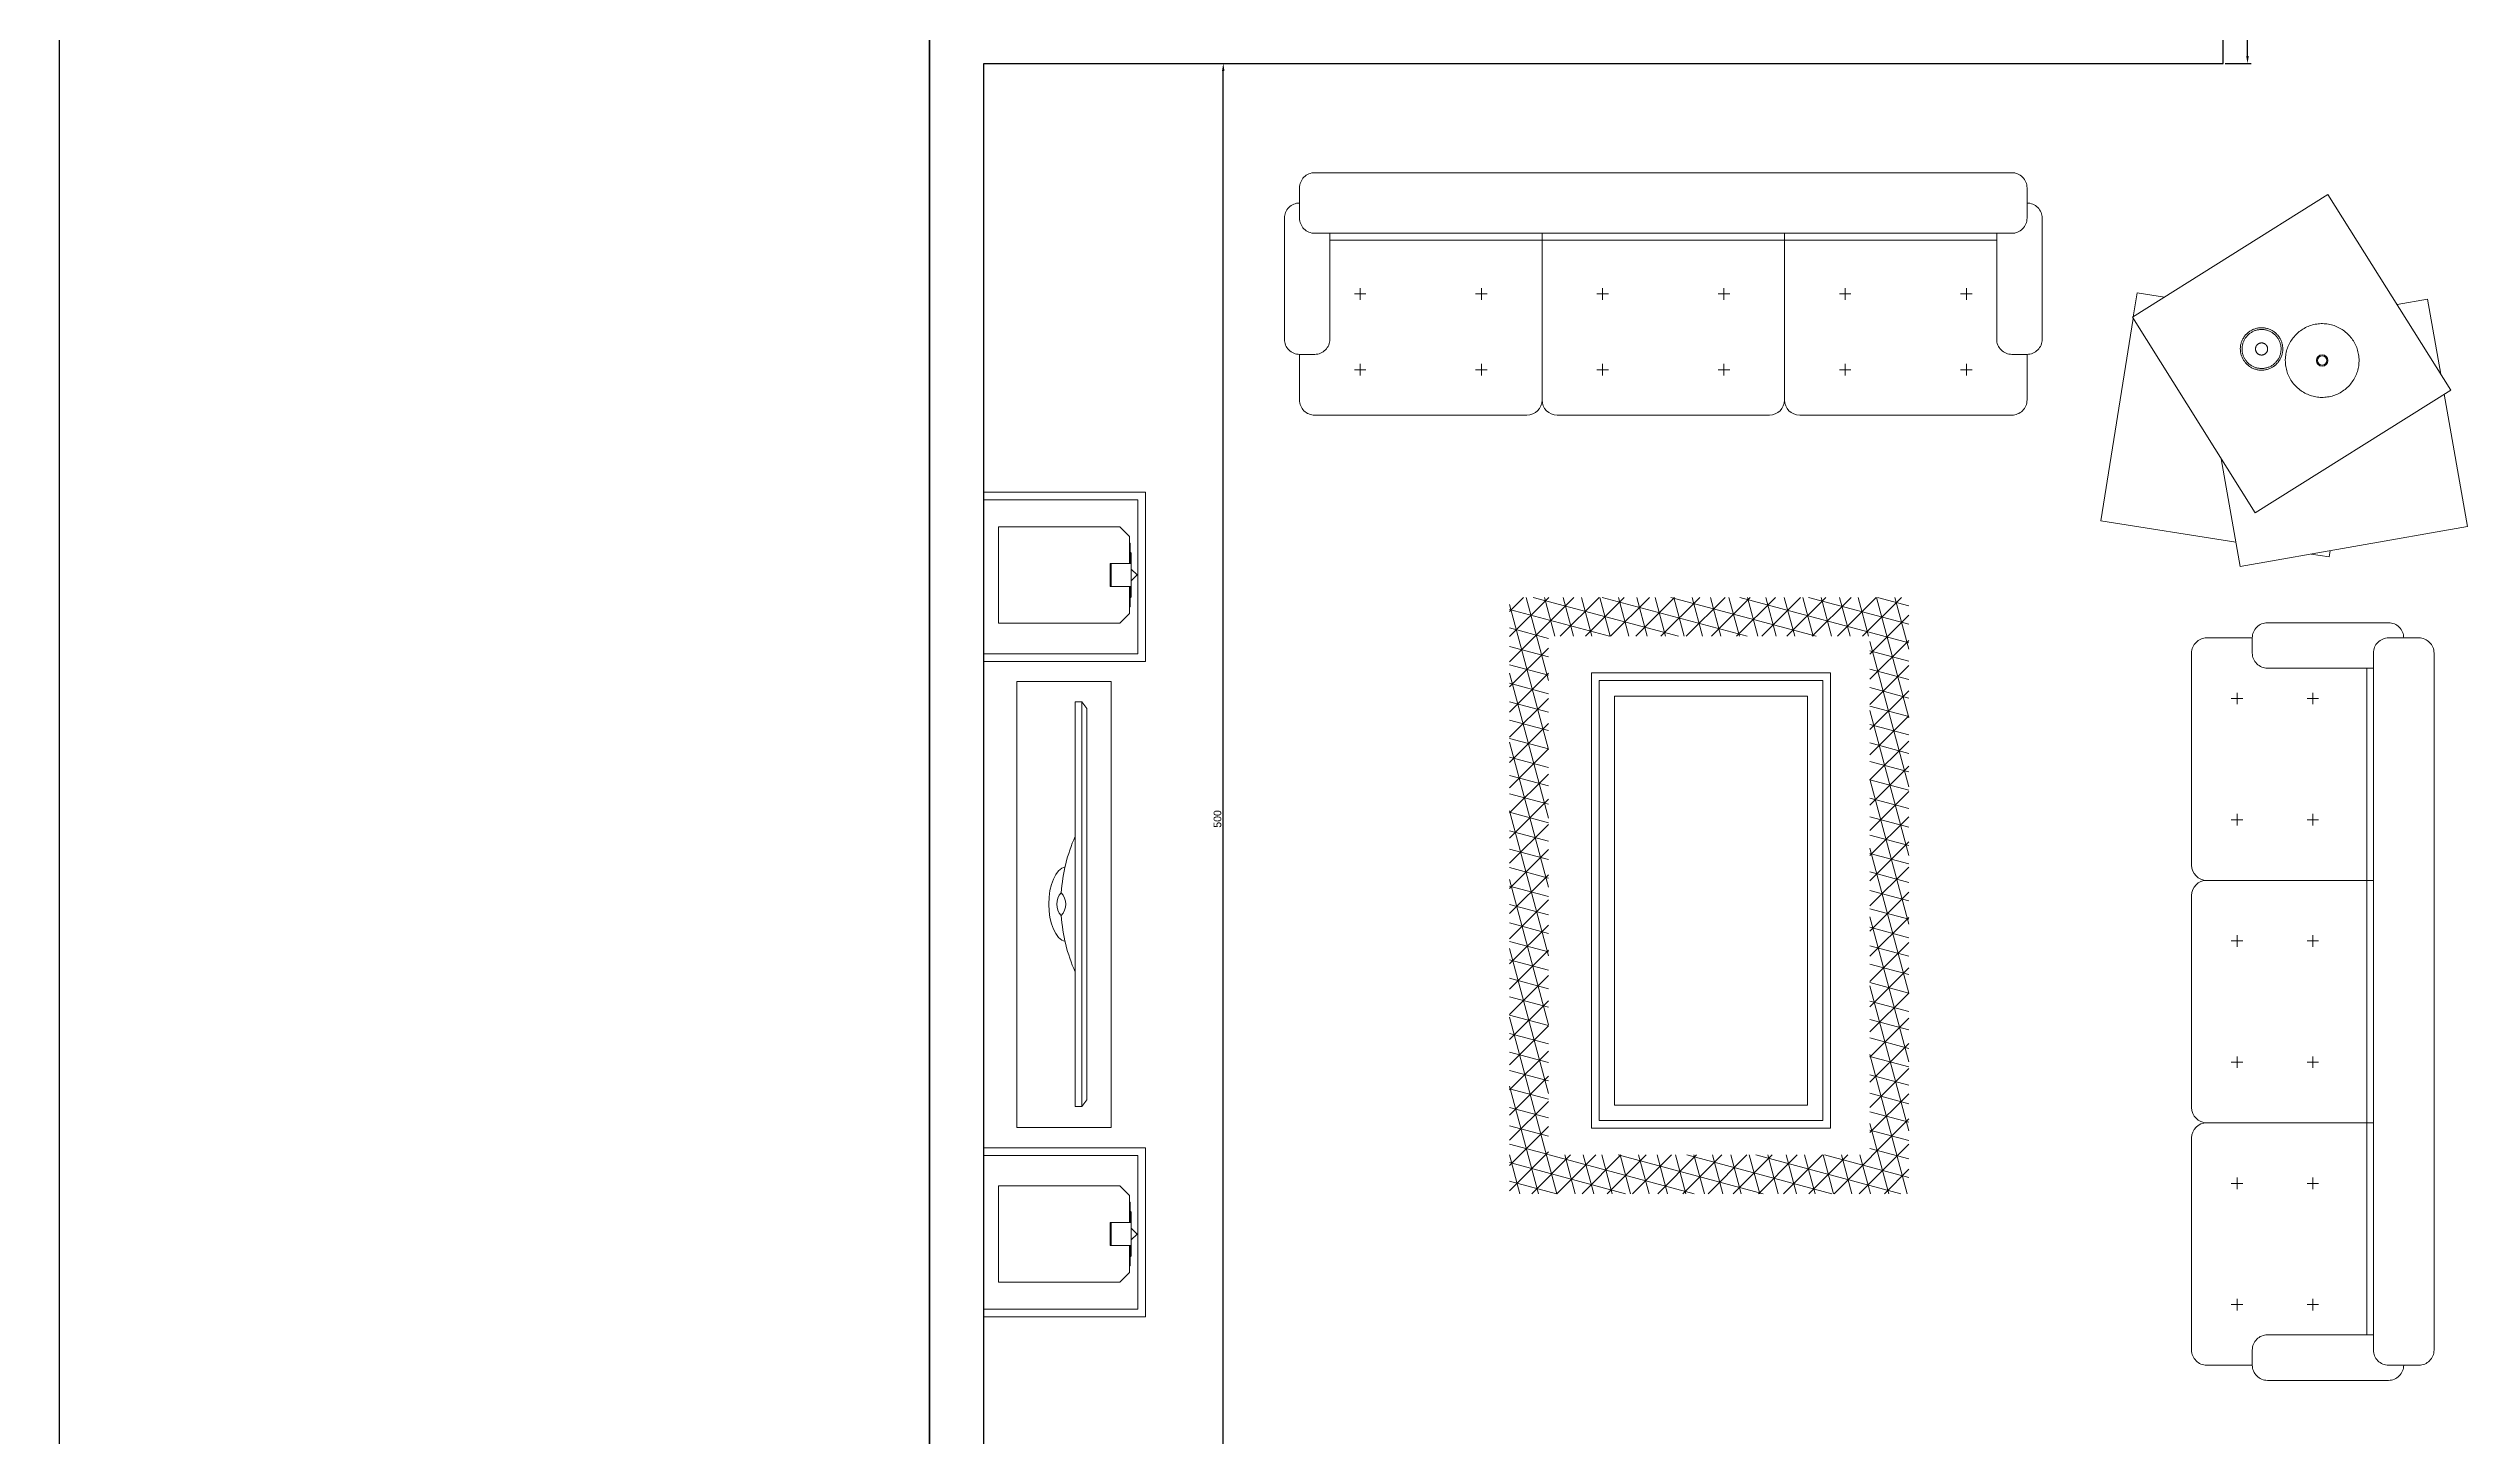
# Model space of a CAD drawing. Header units: millimetres. Extents: x -3817 to 5248, y 289 to 3424.
# Drawn here: x 1273 to 2073, y 1288 to 1747 of the extents above; entities that cross this region are included whole.
import ezdxf

# ---------------------------------------------------------------- set-up
doc = ezdxf.new("R2010")
doc.units = ezdxf.units.MM
for name, color, linetype, lineweight in [('1 Amenagament', 8, 'Continuous', 9), ('AMENAGEMENT', 8, 'Continuous', 9), ('assecoir', 8, 'Continuous', 9)]:
    doc.layers.add(name, color=color, linetype=linetype, lineweight=lineweight)
doc.styles.get("Standard").update_dxf_attribs({"font": 'arial.ttf'})
doc.dimstyles.new('ISO-25', dxfattribs={"dimtxt": 2.5, "dimasz": 2.5, "dimexe": 1.25, "dimexo": 0.625, "dimtad": 1, "dimtxsty": 'Standard', "dimcen": 2.5, "dimadec": 0, "dimazin": 0, "dimtfac": 1, "dimtmove": 0, "dimatfit": 3, "dimfxl": 1, "dimarcsym": 0})

# ---------------------------------------------------------------- blocks, each defined once
blk = doc.blocks.new('Enceinte - Colonne - Enceinte - Colonne SOUL_1-98-Niveau 0')
at = {"layer": '1 Amenagament'}
for p, q in [((25.02, 0), (0.02, 0)), ((0.02, 0), (0.02, -31.5)), ((25.02, -31.5), (25.02, 0)), ((9.52, -29.25), (9.52, -29)), ((15.52, -29), (9.52, -29)), ((9.52, -34), (9.52, -29.25)), ((15.52, -29.25), (9.52, -29.25)), ((15.52, -29), (15.52, -29.25)), ((15.52, -29.25), (15.52, -34)), ((0.02, -31.5), (2.52, -34)), ((2.52, -34), (9.52, -34)), ((4.22, -34), (4.22, -34.1)), ((4.26, -34.21), (4.26, -34.21)), ((4.37, -34.25), (4.37, -34.25)), ((6.67, -34.35), (6.67, -34.35)), ((7.02, -34.5), (7.02, -34.5)), ((9.4, -34.25), (9.52, -34.25)), ((9.52, -34.5), (9.52, -34)), ((9.52, -34.5), (15.52, -34.5)), ((11.02, -34.5), (12.52, -36)), ((12.52, -36), (14.02, -34.5)), ((15.52, -34), (15.52, -34.5)), ((15.52, -34), (22.52, -34)), ((17.54, -34.5), (17.52, -34.5)), ((18.02, -34.5), (18.02, -34.5)), ((18.37, -34.35), (18.37, -34.35)), ((20.67, -34.25), (20.67, -34.25)), ((20.78, -34.21), (20.78, -34.21)), ((20.82, -34.1), (20.82, -34)), ((22.52, -34), (25.02, -31.5))]:
    blk.add_line(p, q, dxfattribs=at)
for points in [[(4.26, -34.21), (4.26, -34.2), (4.26, -34.2), (4.25, -34.2), (4.25, -34.19), (4.25, -34.19), (4.24, -34.18), (4.24, -34.18), (4.24, -34.17), (4.23, -34.17), (4.23, -34.16), (4.23, -34.16), (4.23, -34.15), (4.23, -34.14), (4.22, -34.14), (4.22, -34.13), (4.22, -34.13), (4.22, -34.12), (4.22, -34.11), (4.22, -34.11), (4.22, -34.1), (4.22, -34.1)], [(4.37, -34.25), (4.36, -34.25), (4.36, -34.25), (4.35, -34.25), (4.34, -34.25), (4.34, -34.25), (4.33, -34.25), (4.33, -34.24), (4.32, -34.24), (4.32, -34.24), (4.31, -34.24), (4.3, -34.24), (4.3, -34.23), (4.29, -34.23), (4.29, -34.23), (4.28, -34.22), (4.28, -34.22), (4.27, -34.22), (4.27, -34.21), (4.27, -34.21), (4.26, -34.21)], [(4.37, -34.25), (4.37, -34.25), (4.39, -34.25), (4.43, -34.25), (4.47, -34.25), (4.53, -34.25), (4.6, -34.25), (4.68, -34.25), (4.78, -34.25), (4.89, -34.25), (4.99, -34.25)], [(4.37, -34.25), (4.37, -34.25), (4.37, -34.25)], [(4.39, -34.25), (4.38, -34.25), (4.37, -34.25)], [(4.43, -34.25), (4.41, -34.25), (4.39, -34.25)], [(4.47, -34.25), (4.45, -34.25), (4.43, -34.25)], [(4.99, -34.25), (5.01, -34.25), (5.14, -34.25), (5.29, -34.25), (5.44, -34.25), (5.61, -34.25), (5.79, -34.25), (5.98, -34.25), (6.18, -34.25), (6.39, -34.25), (6.61, -34.25), (6.75, -34.25)], [(6.67, -34.35), (6.66, -34.35), (6.65, -34.33), (6.63, -34.32), (6.62, -34.3), (6.61, -34.29), (6.6, -34.27), (6.59, -34.25), (6.59, -34.25)], [(7.02, -34.5), (7, -34.5), (6.98, -34.5), (6.96, -34.5), (6.94, -34.49), (6.92, -34.49), (6.9, -34.49), (6.88, -34.48), (6.86, -34.47), (6.84, -34.47), (6.82, -34.46), (6.81, -34.45), (6.79, -34.44), (6.77, -34.43), (6.75, -34.42), (6.74, -34.41), (6.72, -34.4), (6.7, -34.39), (6.69, -34.38), (6.67, -34.36), (6.67, -34.35)], [(6.75, -34.25), (6.84, -34.25), (7.08, -34.25), (7.33, -34.25), (7.58, -34.25), (7.84, -34.25), (8.11, -34.25), (8.39, -34.25), (8.68, -34.25), (8.97, -34.25), (9.26, -34.25), (9.4, -34.25)], [(7.02, -34.5), (7.02, -34.5), (7.02, -34.5)], [(7.04, -34.5), (7.03, -34.5), (7.02, -34.5)], [(7.02, -34.5), (7.02, -34.5), (7.04, -34.5), (7.06, -34.5), (7.09, -34.5), (7.13, -34.5), (7.18, -34.5), (7.23, -34.5), (7.3, -34.5), (7.37, -34.5), (7.45, -34.5), (7.54, -34.5), (7.56, -34.5)], [(7.06, -34.5), (7.05, -34.5), (7.04, -34.5)], [(7.09, -34.5), (7.07, -34.5), (7.06, -34.5)], [(7.13, -34.5), (7.11, -34.5), (7.09, -34.5)], [(7.18, -34.5), (7.15, -34.5), (7.13, -34.5)], [(7.23, -34.5), (7.21, -34.5), (7.18, -34.5)], [(7.3, -34.5), (7.27, -34.5), (7.23, -34.5)], [(7.37, -34.5), (7.34, -34.5), (7.3, -34.5)], [(7.45, -34.5), (7.41, -34.5), (7.37, -34.5)], [(7.52, -34.5), (7.5, -34.5), (7.45, -34.5)], [(7.56, -34.5), (7.64, -34.5), (7.75, -34.5), (7.86, -34.5), (7.98, -34.5), (8.11, -34.5), (8.24, -34.5), (8.38, -34.5), (8.53, -34.5), (8.69, -34.5), (8.85, -34.5), (9.01, -34.5), (9.09, -34.5)], [(9.09, -34.5), (9.19, -34.5), (9.36, -34.5), (9.52, -34.5)], [(15.52, -34.25), (15.61, -34.25), (15.64, -34.25)], [(15.52, -34.5), (15.58, -34.5), (15.76, -34.5), (15.93, -34.5), (15.95, -34.5)], [(15.64, -34.25), (15.91, -34.25), (16.2, -34.25), (16.49, -34.25), (16.77, -34.25), (17.05, -34.25), (17.32, -34.25), (17.58, -34.25), (17.83, -34.25), (18.07, -34.25), (18.28, -34.25)], [(15.95, -34.5), (16.1, -34.5), (16.26, -34.5), (16.42, -34.5), (16.57, -34.5), (16.72, -34.5), (16.86, -34.5), (16.99, -34.5), (17.11, -34.5), (17.23, -34.5), (17.34, -34.5), (17.44, -34.5), (17.47, -34.5)], [(17.47, -34.5), (17.54, -34.5), (17.62, -34.5), (17.7, -34.5), (17.77, -34.5), (17.83, -34.5), (17.88, -34.5), (17.93, -34.5), (17.96, -34.5), (17.99, -34.5), (18.01, -34.5), (18.02, -34.5), (18.02, -34.5)], [(17.62, -34.5), (17.58, -34.5), (17.54, -34.5)], [(17.7, -34.5), (17.67, -34.5), (17.62, -34.5)], [(17.77, -34.5), (17.74, -34.5), (17.7, -34.5)], [(17.83, -34.5), (17.8, -34.5), (17.77, -34.5)], [(17.88, -34.5), (17.86, -34.5), (17.83, -34.5)], [(17.93, -34.5), (17.91, -34.5), (17.88, -34.5)], [(17.96, -34.5), (17.95, -34.5), (17.93, -34.5)], [(17.99, -34.5), (17.98, -34.5), (17.96, -34.5)], [(18.01, -34.5), (18, -34.5), (17.99, -34.5)], [(18.02, -34.5), (18.01, -34.5), (18.01, -34.5)], [(18.37, -34.35), (18.37, -34.36), (18.35, -34.37), (18.34, -34.39), (18.32, -34.4), (18.31, -34.41), (18.29, -34.42), (18.27, -34.43), (18.25, -34.44), (18.24, -34.45), (18.22, -34.46), (18.2, -34.47), (18.18, -34.47), (18.16, -34.48), (18.14, -34.48), (18.12, -34.49), (18.1, -34.49), (18.08, -34.5), (18.06, -34.5), (18.04, -34.5), (18.02, -34.5), (18.02, -34.5)], [(18.28, -34.25), (18.3, -34.25), (18.53, -34.25), (18.74, -34.25), (18.95, -34.25), (19.15, -34.25), (19.33, -34.25), (19.5, -34.25), (19.67, -34.25), (19.82, -34.25), (19.96, -34.25), (20.05, -34.25)], [(18.45, -34.25), (18.44, -34.27), (18.43, -34.28), (18.42, -34.3), (18.41, -34.31), (18.39, -34.33), (18.38, -34.34), (18.37, -34.35)], [(20.05, -34.25), (20.08, -34.25), (20.2, -34.25), (20.3, -34.25), (20.39, -34.25), (20.47, -34.25), (20.54, -34.25), (20.59, -34.25), (20.63, -34.25), (20.65, -34.25), (20.67, -34.25), (20.67, -34.25)], [(20.63, -34.25), (20.61, -34.25), (20.59, -34.25)], [(20.65, -34.25), (20.64, -34.25), (20.63, -34.25)], [(20.67, -34.25), (20.66, -34.25), (20.65, -34.25)], [(20.78, -34.21), (20.77, -34.21), (20.77, -34.21), (20.76, -34.22), (20.76, -34.22), (20.76, -34.22), (20.75, -34.23), (20.75, -34.23), (20.74, -34.23), (20.73, -34.24), (20.73, -34.24), (20.72, -34.24), (20.72, -34.24), (20.71, -34.24), (20.71, -34.25), (20.7, -34.25), (20.7, -34.25), (20.69, -34.25), (20.68, -34.25), (20.68, -34.25), (20.67, -34.25), (20.67, -34.25)], [(20.82, -34.1), (20.82, -34.11), (20.82, -34.11), (20.82, -34.12), (20.82, -34.12), (20.82, -34.13), (20.81, -34.14), (20.81, -34.14), (20.81, -34.15), (20.81, -34.15), (20.81, -34.16), (20.8, -34.16), (20.8, -34.17), (20.8, -34.18), (20.8, -34.18), (20.79, -34.19), (20.79, -34.19), (20.79, -34.19), (20.78, -34.2), (20.78, -34.2), (20.78, -34.21)]]:
    blk.add_lwpolyline(points, dxfattribs=at)
blk = doc.blocks.new('_Base - _Base_1-97-Niveau 0')
at = {"layer": '1 Amenagament'}
for p, q in [((21, 0), (-23, 0)), ((-23, 0), (-23, -42)), ((-21, -40), (-21, 0)), ((19, 0), (19, -40)), ((21, -42), (21, 0)), ((-23, -42), (21, -42)), ((19, -40), (-21, -40))]:
    blk.add_line(p, q, dxfattribs=at)
blk = doc.blocks.new('*U67')
at = {"layer": '1 Amenagament'}
blk.add_line((0.526, 0.0303), (-0.526, 0.0303), dxfattribs=at)
at = {"layer": '1 Amenagament', "ltscale": 3}
for p, q in [((-0.526, 0.013), (-0.526, 0.0303)), ((-0.526, 0.013), (0.526, 0.013)), ((-0.526, 0.013), (-0.5087, 0)), ((-0.5087, 0), (0.5087, 0)), ((0.526, 0.013), (0.5087, 0))]:
    blk.add_line(p, q, dxfattribs=at)
blk.add_lwpolyline([(0.526, 0.0303), (0.526, 0.013)], dxfattribs=at)
for start, end in [(93.91334, 113.7724), (66.2276, 86.08666)]:
    blk.add_arc((0, -0.3693), 0.4366, start, end, dxfattribs=at)
at = {"layer": '1 Amenagament'}
for centre, start, end in [((0, 0.0338), 47.52103, 132.47897), ((0, 0.0988), 227.52103, 312.47897)]:
    blk.add_arc(centre, 0.0441, start, end, dxfattribs=at)
at = {"layer": '1 Amenagament', "extrusion": (0, 0, -1)}
blk.add_ellipse((0, 0.0501), major_axis=(-0.098, 0), ratio=0.49709, start_param=0.128331, end_param=3.013262, dxfattribs=at)
blk = doc.blocks.new('Fauteuil-3P-3')
for p, q in [((33, 78.75), (30, 78.75)), ((31.5, 80.25), (31.5, 77.25)), ((52.69, 78.75), (49.69, 78.75)), ((51.19, 80.25), (51.19, 77.25)), ((33, 47.25), (30, 47.25)), ((31.5, 48.75), (31.5, 45.75)), ((52.69, 47.25), (49.69, 47.25)), ((51.19, 48.75), (51.19, 45.75)), ((59.06, 31.5), (15.75, 31.5)), ((33, 15.75), (30, 15.75)), ((31.5, 17.25), (31.5, 14.25)), ((52.69, 15.75), (49.69, 15.75)), ((51.19, 17.25), (51.19, 14.25)), ((33, -15.75), (30, -15.75)), ((31.5, -14.25), (31.5, -17.25)), ((52.69, -15.75), (49.69, -15.75)), ((51.19, -14.25), (51.19, -17.25)), ((59.06, -31.5), (15.75, -31.5)), ((33, -47.25), (30, -47.25)), ((31.5, -45.75), (31.5, -48.75)), ((52.69, -47.25), (49.69, -47.25)), ((51.19, -45.75), (51.19, -48.75)), ((33, -78.75), (30, -78.75)), ((31.5, -77.25), (31.5, -80.25)), ((52.69, -78.75), (49.69, -78.75)), ((51.19, -77.25), (51.19, -80.25))]:
    blk.add_line(p, q)
blk.add_lwpolyline([(0, 90.56), (0, -90.56, 0.414214), (3.94, -94.5), (11.81, -94.5, 0.414214), (15.75, -90.56), (15.75, 90.56, 0.414214), (11.81, 94.5), (3.94, 94.5, 0.414214)], format="xyb", close=True)
for points in [[(15.75, 86.63), (43.28, 86.63, 0.414214), (47.22, 90.56), (47.22, 94.5, 0.414214), (43.28, 98.44), (11.81, 98.44, 0.414214), (7.88, 94.5)], [(47.22, 94.5), (59.06, 94.5, -0.414214), (63, 90.56), (63, 35.44, -0.205745)], [(17.49, -86.62), (17.49, 86.63, -0.112967)], [(63, 27.56), (63, -27.56, -0.205745)], [(63, -35.44), (63, -90.56, -0.414214), (59.06, -94.5)], [(15.75, -86.62), (43.28, -86.62, -0.414214), (47.22, -90.56), (47.22, -94.5, -0.414214), (43.28, -98.44), (11.81, -98.44, -0.414214), (7.88, -94.5)], [(59.06, -94.5), (47.22, -94.5, -0.550782)]]:
    blk.add_lwpolyline(points, format="xyb")
for centre, start, end in [((59.06, 35.44), 270, 0), ((59.06, 27.56), 0, 90), ((59.06, -27.56), 270, 0), ((59.06, -35.44), 0, 90)]:
    blk.add_arc(centre, 3.94, start, end)
blk = doc.blocks.new('Table Basse Carré Blanc Rouge_0002 - Table Basse Carré Blanc Rouge_0002_1-78-Niveau 0')
at = {"layer": '1 Amenagament'}
for p, q in [((10.51, 54.12), (-40.31, 22.23)), ((42.4, 3.3), (10.51, 54.12)), ((-39.09, 28.59), (-40.08, 22.38)), ((-31.97, 27.46), (-39.09, 28.59)), ((36.36, 26.94), (28.44, 25.54)), ((39.8, 7.45), (36.36, 26.94)), ((-40.14, 21.96), (-48.48, -30.67)), ((-40.31, 22.23), (-8.42, -28.59)), ((-8.42, -28.59), (42.4, 3.3)), ((46.78, -32.15), (40.72, 2.25)), ((-17.25, -14.52), (-12.3, -42.57)), ((-48.48, -30.67), (-13.42, -36.22)), ((-12.3, -42.57), (46.78, -32.15)), ((6.12, -39.32), (10.78, -40.06)), ((10.78, -40.06), (11.04, -38.45))]:
    blk.add_line(p, q, dxfattribs=at)
for points in [[(-1.23, 14), (-1.24, 14.22), (-1.25, 14.44), (-1.27, 14.66), (-1.3, 14.88), (-1.34, 15.1), (-1.39, 15.31), (-1.45, 15.53), (-1.51, 15.74), (-1.59, 15.94), (-1.67, 16.15), (-1.76, 16.35), (-1.85, 16.55), (-1.96, 16.74), (-2.07, 16.93), (-2.2, 17.12), (-2.32, 17.3), (-2.46, 17.47), (-2.6, 17.64), (-2.75, 17.8), (-2.91, 17.96), (-3.07, 18.11), (-3.23, 18.25), (-3.41, 18.39), (-3.58, 18.52), (-3.77, 18.64), (-3.96, 18.76), (-4.15, 18.87), (-4.35, 18.97), (-4.55, 19.06), (-4.75, 19.14), (-4.96, 19.22), (-5.17, 19.29), (-5.38, 19.35), (-5.6, 19.4), (-5.81, 19.44), (-6.03, 19.47), (-6.25, 19.5), (-6.47, 19.51), (-6.69, 19.52), (-6.91, 19.52), (-7.13, 19.51), (-7.35, 19.49), (-7.57, 19.46), (-7.79, 19.42), (-8, 19.37), (-8.22, 19.32), (-8.43, 19.26), (-8.64, 19.19), (-8.84, 19.11), (-9.05, 19.02), (-9.25, 18.92), (-9.44, 18.82), (-9.63, 18.71), (-9.82, 18.59), (-10, 18.46), (-10.17, 18.33), (-10.34, 18.19), (-10.51, 18.04), (-10.67, 17.89), (-10.82, 17.73), (-10.97, 17.56), (-11.1, 17.39), (-11.24, 17.21), (-11.36, 17.03), (-11.48, 16.84), (-11.59, 16.65), (-11.69, 16.46), (-11.79, 16.26), (-11.87, 16.06), (-11.95, 15.85), (-12.02, 15.64), (-12.08, 15.43), (-12.13, 15.21), (-12.18, 15), (-12.21, 14.78), (-12.24, 14.56), (-12.26, 14.34), (-12.27, 14.12), (-12.27, 14)], [(-1.68, 14), (-1.68, 14.2), (-1.7, 14.41), (-1.72, 14.61), (-1.74, 14.81), (-1.78, 15.01), (-1.83, 15.21), (-1.88, 15.4), (-1.94, 15.59), (-2, 15.79), (-2.08, 15.97), (-2.16, 16.16), (-2.25, 16.34), (-2.35, 16.52), (-2.45, 16.69), (-2.57, 16.86), (-2.68, 17.03), (-2.81, 17.19), (-2.94, 17.34), (-3.07, 17.49), (-3.22, 17.64), (-3.37, 17.78), (-3.52, 17.91), (-3.68, 18.03), (-3.84, 18.15), (-4.01, 18.27), (-4.18, 18.37), (-4.36, 18.47), (-4.54, 18.56), (-4.73, 18.65), (-4.91, 18.73), (-5.1, 18.8), (-5.3, 18.86), (-5.49, 18.91), (-5.69, 18.96), (-5.89, 19), (-6.09, 19.03), (-6.29, 19.05), (-6.49, 19.06), (-6.7, 19.07), (-6.9, 19.07), (-7.1, 19.06), (-7.3, 19.04), (-7.5, 19.01), (-7.7, 18.98), (-7.9, 18.94), (-8.1, 18.89), (-8.29, 18.83), (-8.48, 18.76), (-8.67, 18.69), (-8.86, 18.61), (-9.04, 18.52), (-9.22, 18.43), (-9.4, 18.32), (-9.57, 18.22), (-9.73, 18.1), (-9.9, 17.98), (-10.05, 17.85), (-10.2, 17.71), (-10.35, 17.57), (-10.49, 17.42), (-10.62, 17.27), (-10.75, 17.11), (-10.87, 16.95), (-10.99, 16.79), (-11.09, 16.61), (-11.2, 16.44), (-11.29, 16.26), (-11.38, 16.07), (-11.46, 15.89), (-11.53, 15.7), (-11.59, 15.51), (-11.65, 15.31), (-11.7, 15.11), (-11.74, 14.92), (-11.77, 14.72), (-11.79, 14.51), (-11.81, 14.31), (-11.82, 14.11), (-11.82, 14)], [(18.58, 11), (18.57, 11.38), (18.55, 11.77), (18.51, 12.15), (18.46, 12.53), (18.39, 12.9), (18.3, 13.28), (18.21, 13.65), (18.09, 14.01), (17.97, 14.37), (17.82, 14.73), (17.67, 15.08), (17.5, 15.42), (17.31, 15.76), (17.12, 16.09), (16.91, 16.41), (16.68, 16.72), (16.45, 17.02), (16.2, 17.32), (15.94, 17.6), (15.67, 17.87), (15.39, 18.13), (15.1, 18.38), (14.8, 18.62), (14.49, 18.85), (14.18, 19.06), (13.85, 19.26), (13.51, 19.45), (13.17, 19.62), (12.83, 19.78), (12.47, 19.93), (12.11, 20.06), (11.75, 20.18), (11.38, 20.28), (11, 20.37), (10.63, 20.44), (10.25, 20.5), (9.87, 20.54), (9.49, 20.57), (9.1, 20.58), (8.72, 20.58), (8.34, 20.56), (7.96, 20.52), (7.58, 20.47), (7.2, 20.41), (6.82, 20.33), (6.45, 20.23), (6.09, 20.12), (5.72, 20), (5.37, 19.86), (5.01, 19.71), (4.67, 19.54), (4.33, 19.36), (4, 19.17), (3.68, 18.96), (3.36, 18.74), (3.06, 18.51), (2.76, 18.27), (2.48, 18.01), (2.2, 17.75), (1.94, 17.47), (1.68, 17.18), (1.44, 16.89), (1.21, 16.58), (1, 16.26), (0.79, 15.94), (0.6, 15.61), (0.42, 15.27), (0.26, 14.92), (0.11, 14.57), (-0.03, 14.21), (-0.15, 13.85), (-0.25, 13.48), (-0.34, 13.11), (-0.42, 12.73), (-0.48, 12.35), (-0.53, 11.97), (-0.56, 11.59), (-0.58, 11.21), (-0.58, 11)], [(-12.27, 14), (-12.26, 13.78), (-12.25, 13.56), (-12.23, 13.34), (-12.2, 13.12), (-12.16, 12.9), (-12.11, 12.69), (-12.05, 12.47), (-11.99, 12.26), (-11.91, 12.06), (-11.83, 11.85), (-11.74, 11.65), (-11.65, 11.45), (-11.54, 11.26), (-11.43, 11.07), (-11.3, 10.88), (-11.18, 10.7), (-11.04, 10.53), (-10.9, 10.36), (-10.75, 10.2), (-10.59, 10.04), (-10.43, 9.89), (-10.27, 9.75), (-10.09, 9.61), (-9.92, 9.48), (-9.73, 9.36), (-9.54, 9.24), (-9.35, 9.13), (-9.15, 9.03), (-8.95, 8.94), (-8.75, 8.86), (-8.54, 8.78), (-8.33, 8.71), (-8.12, 8.65), (-7.9, 8.6), (-7.69, 8.56), (-7.47, 8.53), (-7.25, 8.5), (-7.03, 8.49), (-6.81, 8.48), (-6.59, 8.48), (-6.37, 8.49), (-6.15, 8.51), (-5.93, 8.54), (-5.71, 8.58), (-5.5, 8.63), (-5.28, 8.68), (-5.07, 8.74), (-4.86, 8.81), (-4.66, 8.89), (-4.45, 8.98), (-4.25, 9.08), (-4.06, 9.18), (-3.87, 9.29), (-3.68, 9.41), (-3.5, 9.54), (-3.33, 9.67), (-3.16, 9.81), (-2.99, 9.96), (-2.83, 10.11), (-2.68, 10.27), (-2.53, 10.44), (-2.4, 10.61), (-2.26, 10.79), (-2.14, 10.97), (-2.02, 11.16), (-1.91, 11.35), (-1.81, 11.54), (-1.71, 11.74), (-1.63, 11.94), (-1.55, 12.15), (-1.48, 12.36), (-1.42, 12.57), (-1.37, 12.79), (-1.32, 13), (-1.29, 13.22), (-1.26, 13.44), (-1.24, 13.66), (-1.23, 13.88), (-1.23, 14)], [(-11.82, 14), (-11.82, 13.8), (-11.8, 13.59), (-11.78, 13.39), (-11.76, 13.19), (-11.72, 12.99), (-11.67, 12.79), (-11.62, 12.6), (-11.56, 12.41), (-11.5, 12.21), (-11.42, 12.03), (-11.34, 11.84), (-11.25, 11.66), (-11.15, 11.48), (-11.05, 11.31), (-10.93, 11.14), (-10.82, 10.97), (-10.69, 10.81), (-10.56, 10.66), (-10.43, 10.51), (-10.28, 10.36), (-10.13, 10.22), (-9.98, 10.09), (-9.82, 9.97), (-9.66, 9.85), (-9.49, 9.73), (-9.32, 9.63), (-9.14, 9.53), (-8.96, 9.44), (-8.77, 9.35), (-8.59, 9.27), (-8.4, 9.2), (-8.2, 9.14), (-8.01, 9.09), (-7.81, 9.04), (-7.61, 9), (-7.41, 8.97), (-7.21, 8.95), (-7.01, 8.94), (-6.8, 8.93), (-6.6, 8.93), (-6.4, 8.94), (-6.2, 8.96), (-6, 8.99), (-5.8, 9.02), (-5.6, 9.06), (-5.4, 9.11), (-5.21, 9.17), (-5.02, 9.24), (-4.83, 9.31), (-4.64, 9.39), (-4.46, 9.48), (-4.28, 9.57), (-4.1, 9.68), (-3.93, 9.78), (-3.77, 9.9), (-3.6, 10.02), (-3.45, 10.15), (-3.3, 10.29), (-3.15, 10.43), (-3.01, 10.58), (-2.88, 10.73), (-2.75, 10.89), (-2.63, 11.05), (-2.51, 11.21), (-2.41, 11.39), (-2.3, 11.56), (-2.21, 11.74), (-2.12, 11.93), (-2.04, 12.11), (-1.97, 12.3), (-1.91, 12.49), (-1.85, 12.69), (-1.8, 12.89), (-1.76, 13.08), (-1.73, 13.28), (-1.71, 13.49), (-1.69, 13.69), (-1.68, 13.89), (-1.68, 14)], [(-8.33, 14), (-8.32, 14.06), (-8.32, 14.13), (-8.31, 14.19), (-8.3, 14.25), (-8.29, 14.31), (-8.28, 14.37), (-8.26, 14.44), (-8.25, 14.5), (-8.22, 14.55), (-8.2, 14.61), (-8.18, 14.67), (-8.15, 14.73), (-8.12, 14.78), (-8.08, 14.84), (-8.05, 14.89), (-8.01, 14.94), (-7.97, 14.99), (-7.93, 15.04), (-7.89, 15.09), (-7.85, 15.13), (-7.8, 15.17), (-7.75, 15.21), (-7.7, 15.25), (-7.65, 15.29), (-7.6, 15.33), (-7.55, 15.36), (-7.49, 15.39), (-7.44, 15.42), (-7.38, 15.44), (-7.32, 15.47), (-7.26, 15.49), (-7.2, 15.51), (-7.14, 15.53), (-7.08, 15.54), (-7.02, 15.55), (-6.96, 15.56), (-6.89, 15.57), (-6.83, 15.57), (-6.77, 15.57), (-6.7, 15.57), (-6.64, 15.57), (-6.58, 15.57), (-6.52, 15.56), (-6.45, 15.55), (-6.39, 15.53), (-6.33, 15.52), (-6.27, 15.5), (-6.21, 15.48), (-6.15, 15.46), (-6.09, 15.43), (-6.04, 15.4), (-5.98, 15.38), (-5.93, 15.34), (-5.87, 15.31), (-5.82, 15.27), (-5.77, 15.24), (-5.72, 15.2), (-5.68, 15.15), (-5.63, 15.11), (-5.59, 15.06), (-5.55, 15.02), (-5.51, 14.97), (-5.47, 14.92), (-5.43, 14.87), (-5.4, 14.81), (-5.37, 14.76), (-5.34, 14.7), (-5.31, 14.64), (-5.29, 14.59), (-5.27, 14.53), (-5.25, 14.47), (-5.23, 14.41), (-5.21, 14.35), (-5.2, 14.28), (-5.19, 14.22), (-5.18, 14.16), (-5.18, 14.1), (-5.18, 14.03), (-5.17, 14)], [(-5.17, 14), (-5.18, 13.94), (-5.18, 13.87), (-5.19, 13.81), (-5.2, 13.75), (-5.21, 13.69), (-5.22, 13.63), (-5.24, 13.56), (-5.25, 13.5), (-5.28, 13.45), (-5.3, 13.39), (-5.32, 13.33), (-5.35, 13.27), (-5.38, 13.22), (-5.42, 13.16), (-5.45, 13.11), (-5.49, 13.06), (-5.53, 13.01), (-5.57, 12.96), (-5.61, 12.91), (-5.65, 12.87), (-5.7, 12.83), (-5.75, 12.79), (-5.8, 12.75), (-5.85, 12.71), (-5.9, 12.67), (-5.95, 12.64), (-6.01, 12.61), (-6.06, 12.58), (-6.12, 12.56), (-6.18, 12.53), (-6.24, 12.51), (-6.3, 12.49), (-6.36, 12.47), (-6.42, 12.46), (-6.48, 12.45), (-6.54, 12.44), (-6.61, 12.43), (-6.67, 12.43), (-6.73, 12.43), (-6.8, 12.43), (-6.86, 12.43), (-6.92, 12.43), (-6.98, 12.44), (-7.05, 12.45), (-7.11, 12.47), (-7.17, 12.48), (-7.23, 12.5), (-7.29, 12.52), (-7.35, 12.54), (-7.41, 12.57), (-7.46, 12.6), (-7.52, 12.62), (-7.57, 12.66), (-7.63, 12.69), (-7.68, 12.73), (-7.73, 12.76), (-7.78, 12.8), (-7.82, 12.85), (-7.87, 12.89), (-7.91, 12.94), (-7.95, 12.98), (-7.99, 13.03), (-8.03, 13.08), (-8.07, 13.13), (-8.1, 13.19), (-8.13, 13.24), (-8.16, 13.3), (-8.19, 13.36), (-8.21, 13.41), (-8.23, 13.47), (-8.25, 13.53), (-8.27, 13.59), (-8.29, 13.65), (-8.3, 13.72), (-8.31, 13.78), (-8.32, 13.84), (-8.32, 13.9), (-8.32, 13.97), (-8.33, 14)], [(-0.58, 11), (-0.57, 10.62), (-0.55, 10.23), (-0.51, 9.85), (-0.46, 9.47), (-0.39, 9.1), (-0.3, 8.72), (-0.21, 8.35), (-0.09, 7.99), (0.03, 7.63), (0.18, 7.27), (0.33, 6.92), (0.5, 6.58), (0.69, 6.24), (0.88, 5.91), (1.09, 5.59), (1.32, 5.28), (1.55, 4.98), (1.8, 4.68), (2.06, 4.4), (2.33, 4.13), (2.61, 3.87), (2.9, 3.62), (3.2, 3.38), (3.51, 3.15), (3.82, 2.94), (4.15, 2.74), (4.49, 2.55), (4.83, 2.38), (5.17, 2.22), (5.53, 2.07), (5.89, 1.94), (6.25, 1.82), (6.62, 1.72), (7, 1.63), (7.37, 1.56), (7.75, 1.5), (8.13, 1.46), (8.51, 1.43), (8.9, 1.42), (9.28, 1.42), (9.66, 1.44), (10.04, 1.48), (10.42, 1.53), (10.8, 1.59), (11.18, 1.67), (11.55, 1.77), (11.91, 1.88), (12.28, 2), (12.63, 2.14), (12.99, 2.29), (13.33, 2.46), (13.67, 2.64), (14, 2.83), (14.32, 3.04), (14.64, 3.26), (14.94, 3.49), (15.24, 3.73), (15.52, 3.99), (15.8, 4.25), (16.06, 4.53), (16.32, 4.82), (16.56, 5.11), (16.79, 5.42), (17, 5.74), (17.21, 6.06), (17.4, 6.39), (17.58, 6.73), (17.74, 7.08), (17.89, 7.43), (18.03, 7.79), (18.15, 8.15), (18.25, 8.52), (18.34, 8.89), (18.42, 9.27), (18.48, 9.65), (18.53, 10.03), (18.56, 10.41), (18.58, 10.79), (18.58, 11)]]:
    blk.add_lwpolyline(points, dxfattribs=at)
for radius, start, end in [(1.5, 0, 180), (1.5, 0, 180), (1.5, 180, 0), (1.5, 180, 0), (1.2, 0, 180), (1.2, 180, 0)]:
    blk.add_arc((9, 11), radius, start, end, dxfattribs=at)
blk = doc.blocks.new('lkili')
at = {"layer": 'assecoir'}
for points in [[(5983.69, 5273.34), (5865.37, 5273.34), (5865.37, 5335.46), (5983.69, 5335.46)], [(5981.69, 5275.34), (5867.37, 5275.34), (5867.37, 5333.46), (5981.69, 5333.46)], [(5977.69, 5279.34), (5871.37, 5279.34), (5871.37, 5329.46), (5977.69, 5329.46)]]:
    blk.add_lwpolyline(points, close=True, dxfattribs=at)
blk = doc.blocks.new('*D99')
at = {"color": 0, "lineweight": -2, "transparency": 16777216}
for p, q in [((1563.59, 3424.13), (1274.99, 3424.13)), ((1276.24, 3421.63), (1276.24, 426.63)), ((1563.59, 424.13), (1274.99, 424.13))]:
    blk.add_line(p, q, dxfattribs=at)
at = {"color": 0, "transparency": 16777216}
for points in [[(1275.82, 3421.63), (1276.66, 3421.63), (1276.24, 3424.13)], [(1275.82, 426.63), (1276.66, 426.63), (1276.24, 424.13)]]:
    blk.add_solid(points, dxfattribs=at)
at = {"layer": 'Defpoints', "color": 0, "transparency": 16777216}
for p in [(1564.22, 3424.13), (1276.24, 424.13), (1564.22, 424.13)]:
    blk.add_point(p, dxfattribs=at)
at = {"color": 0, "transparency": 16777216, "insert": (1274.34, 1924.13), "char_height": 2.5, "attachment_point": 5, "rotation": 90}
blk.add_mtext('3000', dxfattribs=at)
blk = doc.blocks.new('*D124')
at = {"color": 0, "lineweight": -2, "transparency": 16777216}
for p, q in [((1992.84, 1902.13), (2001.5, 1902.13)), ((2000.25, 1744.63), (2000.25, 1899.63)), ((1992.84, 1742.13), (2001.5, 1742.13))]:
    blk.add_line(p, q, dxfattribs=at)
at = {"color": 0, "transparency": 16777216}
for points in [[(1999.83, 1899.63), (2000.67, 1899.63), (2000.25, 1902.13)], [(1999.83, 1744.63), (2000.67, 1744.63), (2000.25, 1742.13)]]:
    blk.add_solid(points, dxfattribs=at)
at = {"layer": 'Defpoints', "color": 0, "transparency": 16777216}
for p in [(1992.22, 1902.13), (2000.25, 1902.13), (1992.22, 1742.13)]:
    blk.add_point(p, dxfattribs=at)
at = {"color": 0, "transparency": 16777216, "insert": (1998.35, 1822.13), "char_height": 2.5, "attachment_point": 5, "rotation": 90}
blk.add_mtext('160', dxfattribs=at)
blk = doc.blocks.new('*D125')
at = {"color": 0, "lineweight": -2, "transparency": 16777216}
for p, q in [((1582.84, 1742.13), (1662.65, 1742.13)), ((1661.4, 1244.63), (1661.4, 1739.63)), ((1582.84, 1242.13), (1662.65, 1242.13))]:
    blk.add_line(p, q, dxfattribs=at)
at = {"color": 0, "transparency": 16777216}
for points in [[(1660.98, 1739.63), (1661.81, 1739.63), (1661.4, 1742.13)], [(1660.98, 1244.63), (1661.81, 1244.63), (1661.4, 1242.13)]]:
    blk.add_solid(points, dxfattribs=at)
at = {"layer": 'Defpoints', "color": 0, "transparency": 16777216}
for p in [(1582.22, 1742.13), (1661.4, 1742.13), (1582.22, 1242.13)]:
    blk.add_point(p, dxfattribs=at)
at = {"color": 0, "transparency": 16777216, "insert": (1659.49, 1492.13), "char_height": 2.5, "attachment_point": 5, "rotation": 90}
blk.add_mtext('500', dxfattribs=at)

msp = doc.modelspace()

# ---------------------------------------------------------------- hatches: boundary and pattern name
at = {"layer": '1 Amenagament'}
h = msp.add_hatch(dxfattribs=at)
h.set_pattern_fill('NET3,_O', color=211, scale=47.149158, angle=945)
h.set_pattern_definition([(225, (25232.57, 3666.672), (4.1674362, -4.1674362), []), (285, (25232.57, 3666.672), (5.6928237, 1.5253875), []), (345, (25232.57, 3666.672), (1.5253875, 5.6928237), [])])
h.paths.add_polyline_path([(1756.109, 1368.122), (1888.201, 1368.122), (1888.201, 1565.44), (1756.109, 1565.44)])
h.paths.add_polyline_path([(1768.968, 1552.581), (1875.342, 1552.581), (1875.342, 1380.98), (1768.968, 1380.98)], flags=16)
h.paths.add_polyline_path([(1789.298, 1526.671), (1853.592, 1526.671), (1853.592, 1398.083), (1789.298, 1398.083)], flags=0)
h.paths.add_polyline_path([(1791.954, 1483.931), (1791.941, 1483.38), (1791.954, 1482.909), (1791.994, 1482.509), (1792.061, 1482.169), (1792.155, 1481.88), (1792.275, 1481.632), (1792.419, 1481.424), (1792.582, 1481.257), (1792.762, 1481.13), (1792.956, 1481.043), (1793.16, 1480.996), (1793.37, 1480.989), (1793.584, 1481.022), (1793.798, 1481.095), (1794.015, 1481.199), (1794.234, 1481.326), (1794.459, 1481.469), (1795.017, 1481.829), (1795.73, 1482.154), (1796.596, 1482.227), (1797.401, 1481.875), (1797.894, 1481.122), (1798.164, 1480.095), (1798.192, 1479.701), (1798.092, 1480.368), (1797.955, 1480.888), (1797.785, 1481.288), (1797.585, 1481.594), (1797.358, 1481.829), (1797.109, 1482.002), (1796.844, 1482.119), (1796.567, 1482.183), (1796.283, 1482.201), (1795.997, 1482.177), (1795.715, 1482.115), (1795.441, 1482.022), (1795.18, 1481.903), (1794.93, 1481.766), (1794.69, 1481.618), (1794.117, 1481.248), (1793.453, 1480.928), (1792.631, 1481.117), (1792.124, 1481.85), (1791.961, 1482.679), (1791.934, 1483.609)], flags=0)
h.paths.add_polyline_path([(1798.242, 1498.147), (1797.984, 1497.468), (1797.816, 1496.863), (1797.727, 1496.31), (1797.706, 1495.789), (1797.745, 1495.299), (1797.838, 1494.846), (1797.977, 1494.435), (1798.157, 1494.071), (1798.37, 1493.758), (1798.61, 1493.503), (1798.87, 1493.31), (1799.147, 1493.182), (1799.446, 1493.116), (1799.78, 1493.106), (1800.156, 1493.149), (1800.587, 1493.239), (1801.08, 1493.37), (1801.648, 1493.538), (1802.299, 1493.738), (1803.039, 1493.964), (1803.849, 1494.207), (1804.705, 1494.457), (1805.586, 1494.703), (1806.466, 1494.935), (1807.322, 1495.145), (1808.132, 1495.321), (1809.242, 1495.519), (1810.363, 1495.576), (1811.39, 1495.405), (1812.189, 1494.784), (1812.621, 1493.931), (1812.84, 1492.995), (1812.923, 1491.719), (1812.906, 1491.304), (1812.901, 1492.046), (1812.86, 1492.688), (1812.783, 1493.238), (1812.673, 1493.709), (1812.531, 1494.109), (1812.359, 1494.449), (1812.158, 1494.739), (1811.929, 1494.986), (1811.665, 1495.192), (1811.357, 1495.354), (1810.997, 1495.471), (1810.577, 1495.541), (1810.088, 1495.562), (1809.523, 1495.533), (1808.872, 1495.453), (1808.132, 1495.321), (1807.322, 1495.145), (1806.466, 1494.935), (1805.586, 1494.703), (1804.705, 1494.457), (1803.849, 1494.207), (1803.039, 1493.964), (1802.299, 1493.738), (1801.648, 1493.538), (1800.758, 1493.274), (1799.931, 1493.102), (1799.119, 1493.125), (1798.337, 1493.706), (1797.883, 1494.627), (1797.696, 1495.54), (1797.738, 1496.582), (1798.068, 1497.771)], flags=0)
h.paths.add_polyline_path([(1814.676, 1511.511), (1814.599, 1510.731), (1814.558, 1509.98), (1814.553, 1509.266), (1814.587, 1508.597), (1814.66, 1507.981), (1814.77, 1507.412), (1814.913, 1506.887), (1815.087, 1506.401), (1815.287, 1505.948), (1815.511, 1505.523), (1815.755, 1505.122), (1816.016, 1504.74), (1816.289, 1504.369), (1816.79, 1503.712), (1817.308, 1502.961), (1817.83, 1501.969), (1817.932, 1501.677), (1817.683, 1502.249), (1817.418, 1502.753), (1817.141, 1503.204), (1816.857, 1503.615), (1816.571, 1503.999), (1816.09, 1504.631), (1815.612, 1505.333), (1815.167, 1506.175), (1814.821, 1507.145), (1814.603, 1508.274), (1814.537, 1509.595), (1814.62, 1511.103)], flags=0)
h.paths.add_polyline_path([(1826.09, 1525.821), (1826.124, 1525.966), (1826.129, 1525.996), (1826.039, 1525.617)], flags=0)

# ---------------------------------------------------------------- linework, layer by layer
for p, q in [((1564.219, 3424.129), (1564.219, 424.129)), ((1992.219, 1742.129), (1992.219, 1902.129)), ((1564.219, 424.129), (1564.219, 1877.129)), ((1582.219, 1742.129), (1992.219, 1742.129)), ((1582.219, 1242.129), (1582.219, 1742.129))]:
    msp.add_line(p, q)
at = {"layer": 'AMENAGEMENT'}
msp.add_lwpolyline([(1624.319, 1537.65), (1624.319, 1389.983), (1593.13, 1389.983), (1593.13, 1537.65)], close=True, dxfattribs=at)

# ---------------------------------------------------------------- block references
at = {"layer": '1 Amenagament', "yscale": 1.2733875, "zscale": 1.2733875}
for name, p, xscale, rotation in [('Fauteuil-3P-3', (1806.967, 1705.988), -1.2733875, 90), ('lkili', (-4931.816, 9009.333), 1.2733875, 270)]:
    msp.add_blockref(name, p, dxfattribs=dict(at, xscale=xscale, rotation=rotation))
for name, p, xscale in [('Table Basse Carré Blanc Rouge_0002 - Table Basse Carré Blanc Rouge_0002_1-78-Niveau 0', (2013.499, 1629.829), 1.2733875), ('Fauteuil-3P-3', (2061.969, 1431.708), -1.2733875)]:
    msp.add_blockref(name, p, dxfattribs=dict(at, xscale=xscale))
at = {"layer": 'AMENAGEMENT'}
for name, p, xscale, yscale, zscale, rotation in [('_Base - _Base_1-97-Niveau 0', (1582.219, 1573.568), 1.2733875, 1.2733875, 1.2733875, 89.99999999999953), ('Enceinte - Colonne - Enceinte - Colonne SOUL_1-98-Niveau 0', (1587.028, 1556.918), 1.2733875, 1.2733875, 1.2733875, 89.99999999999935), ('*U67', (1616.234, 1463.936), 127.33875, 127.33875, 127.33875, 89.99999999999999), ('_Base - _Base_1-97-Niveau 0', (1582.219, 1354.066), -1.2733875, 1.2733875, 1.2733875, 90), ('Enceinte - Colonne - Enceinte - Colonne SOUL_1-98-Niveau 0', (1587.028, 1370.715), -1.2733875, 1.2733875, 1.2733875, 90)]:
    msp.add_blockref(name, p, dxfattribs=dict(at, xscale=xscale, yscale=yscale, zscale=zscale, rotation=rotation))

# ---------------------------------------------------------------- dimensions: what is measured, and where the dimension line sits
for base, p1, p2, picture, middle in [((1276.24, 424.129), (1564.219, 3424.129), (1564.219, 424.129), '*D99', (1274.338, 1924.129)), ((2000.25, 1902.129), (1992.219, 1742.129), (1992.219, 1902.129), '*D124', (1998.349, 1822.129)), ((1661.396, 1742.129), (1582.219, 1242.129), (1582.219, 1742.129), '*D125', (1659.495, 1492.129))]:
    dim = msp.add_linear_dim(base=base, p1=p1, p2=p2, angle=90, dimstyle='ISO-25')
    dim.commit()
    dim.dimension.update_dxf_attribs({"geometry": picture, "text_midpoint": middle})

doc.saveas('drawing.dxf')
